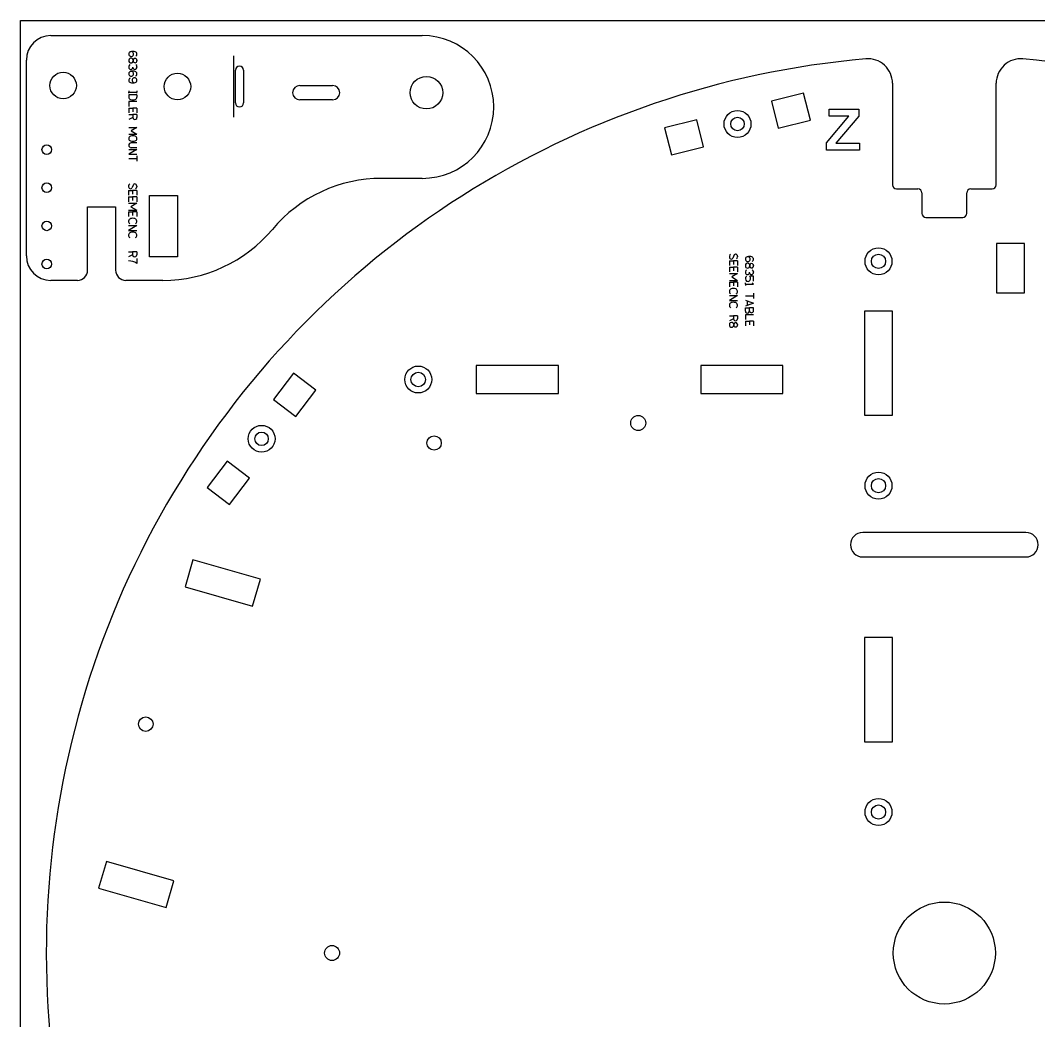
# Model space of a CAD drawing. Header units: inches. Extents: x -1316 to -504, y 751 to 1208.
# Drawn here: x -1316.5 to -1067, y 963.2 to 1208.4 of the extents above; entities that cross this region are included whole.
import ezdxf

# ---------------------------------------------------------------- set-up
doc = ezdxf.new("R2010")
doc.units = ezdxf.units.IN
doc.header["$MEASUREMENT"] = 0
doc.linetypes.add('Continuous2', pattern=[0])
for name, color, linetype in [('68343 AND 68344 CARRIAGE AND ARM PLATE', 1, 'Continuous'), ('68351 TABLE', 1, 'Continuous'), ('68357 Support Panel', 1, 'Continuous'), ('68369 Idler Mount', 1, 'Continuous'), ('STOCK OUTLINE', 1, 'Continuous')]:
    doc.layers.add(name, color=color, linetype=linetype)

msp = doc.modelspace()

# ---------------------------------------------------------------- linework, layer by layer
at = {"layer": '68343 AND 68344 CARRIAGE AND ARM PLATE', "color": 5, "linetype": 'Continuous2', "lineweight": -3, "true_color": 0x0000ff}
for centre in [(-1165.12, 1109.72), (-1240.12, 979.81)]:
    msp.add_circle(centre, 1.84, dxfattribs=at)
at = {"layer": '68351 TABLE', "color": 1, "linetype": 'Continuous2', "lineweight": -3, "true_color": 0xff0000}
for p, q in [((-1102.82, 1193), (-1102.82, 1168.11)), ((-1077.42, 1168.11), (-1077.42, 1193)), ((-1101.82, 1167.11), (-1096.62, 1167.11)), ((-1095.62, 1166.11), (-1095.62, 1161.11)), ((-1084.62, 1161.11), (-1084.62, 1166.11)), ((-1083.62, 1167.11), (-1078.42, 1167.11)), ((-1094.62, 1160.11), (-1085.62, 1160.11))]:
    msp.add_line(p, q, dxfattribs=at)
at = {"layer": '68351 TABLE', "color": 5, "linetype": 'Continuous2', "lineweight": -3, "true_color": 0x0000ff}
for p, q in [((-1124.59, 1190.6), (-1132.45, 1188.64)), ((-1122.93, 1183.94), (-1124.59, 1190.6)), ((-1132.45, 1188.64), (-1130.79, 1181.98)), ((-1150.79, 1184.07), (-1158.65, 1182.11)), ((-1149.13, 1177.41), (-1150.79, 1184.07)), ((-1130.79, 1181.98), (-1122.93, 1183.94)), ((-1158.65, 1182.11), (-1156.99, 1175.45)), ((-1156.99, 1175.45), (-1149.13, 1177.41)), ((-1070.51, 1153.76), (-1077.37, 1153.76)), ((-1077.37, 1153.76), (-1077.37, 1141.66)), ((-1070.51, 1141.66), (-1070.51, 1153.76)), ((-1077.37, 1141.66), (-1070.51, 1141.66)), ((-1102.82, 1137.11), (-1109.68, 1137.11)), ((-1109.68, 1137.11), (-1109.68, 1111.61)), ((-1102.82, 1111.61), (-1102.82, 1137.11)), ((-1184.68, 1123.81), (-1204.78, 1123.81)), ((-1204.78, 1123.81), (-1204.78, 1116.95)), ((-1184.68, 1116.95), (-1184.68, 1123.81)), ((-1129.68, 1123.81), (-1149.78, 1123.81)), ((-1149.78, 1123.81), (-1149.78, 1116.95)), ((-1129.68, 1116.95), (-1129.68, 1123.81)), ((-1249.56, 1121.93), (-1254.43, 1115.46)), ((-1244.08, 1117.8), (-1249.56, 1121.93)), ((-1248.95, 1111.34), (-1244.08, 1117.8)), ((-1254.43, 1115.46), (-1248.95, 1111.34)), ((-1204.78, 1116.95), (-1184.68, 1116.95)), ((-1149.78, 1116.95), (-1129.68, 1116.95)), ((-1109.68, 1111.61), (-1102.82, 1111.61)), ((-1265.81, 1100.37), (-1270.68, 1093.9)), ((-1260.33, 1096.24), (-1265.81, 1100.37)), ((-1265.2, 1089.77), (-1260.33, 1096.24)), ((-1270.68, 1093.9), (-1265.2, 1089.77)), ((-1070.12, 1082.89), (-1110.12, 1082.89)), ((-1274.21, 1076.15), (-1276.1, 1069.55)), ((-1257.68, 1071.41), (-1274.21, 1076.15)), ((-1110.12, 1076.89), (-1070.12, 1076.89)), ((-1259.57, 1064.81), (-1257.68, 1071.41)), ((-1276.1, 1069.55), (-1259.57, 1064.81)), ((-1102.82, 1057.11), (-1109.68, 1057.11)), ((-1109.68, 1057.11), (-1109.68, 1031.61)), ((-1102.82, 1031.61), (-1102.82, 1057.11)), ((-1109.68, 1031.61), (-1102.82, 1031.61)), ((-1295.4, 1002.27), (-1297.29, 995.67)), ((-1278.86, 997.53), (-1295.4, 1002.27)), ((-1297.29, 995.67), (-1280.75, 990.93)), ((-1280.75, 990.93), (-1278.86, 997.53))]:
    msp.add_line(p, q, dxfattribs=at)
at = {"layer": '68351 TABLE', "color": 3, "linetype": 'Continuous2', "lineweight": -3, "true_color": 0x00ff00}
for p, q in [((-1119, 1178.42), (-1113.48, 1184.96)), ((-1118.36, 1186.63), (-1111.05, 1186.63)), ((-1118.36, 1184.96), (-1118.36, 1186.63)), ((-1113.48, 1184.96), (-1118.36, 1184.96)), ((-1111.05, 1184.96), (-1116.68, 1178.29)), ((-1111.05, 1186.63), (-1111.05, 1184.96)), ((-1119, 1176.63), (-1119, 1178.42)), ((-1116.68, 1178.29), (-1110.92, 1178.29)), ((-1110.92, 1178.29), (-1110.92, 1176.63)), ((-1110.92, 1176.63), (-1119, 1176.63)), ((-1138.87, 1148.35), (-1138.87, 1148.22)), ((-1137.8, 1148.35), (-1137.8, 1148.22)), ((-1136.87, 1148.35), (-1136.87, 1148.22)), ((-1138.87, 1146.79), (-1138.87, 1146.66)), ((-1138.87, 1145.16), (-1138.87, 1145.07)), ((-1137.87, 1146.54), (-1137.87, 1146.68)), ((-1136.87, 1145.69), (-1137.76, 1145.69)), ((-1136.87, 1146.76), (-1136.87, 1146.69)), ((-1136.87, 1144.48), (-1136.87, 1145.69)), ((-1138.87, 1143.75), (-1138.87, 1144.04)), ((-1138.87, 1143.75), (-1136.87, 1143.75)), ((-1138.87, 1143.75), (-1138.87, 1143.46)), ((-1136.87, 1143.75), (-1137.16, 1144.04)), ((-1138.87, 1140.88), (-1136.87, 1140.88)), ((-1136.87, 1141.52), (-1136.87, 1140.88)), ((-1136.87, 1140.88), (-1136.87, 1140.24)), ((-1138.87, 1139.84), (-1138.44, 1139.68)), ((-1138.44, 1138.5), (-1138.87, 1138.34)), ((-1138.87, 1137.94), (-1137.87, 1137.94)), ((-1138.87, 1137.17), (-1138.87, 1137.94)), ((-1138.44, 1139.68), (-1138.44, 1138.5)), ((-1138.44, 1139.68), (-1136.87, 1139.09)), ((-1136.87, 1139.09), (-1138.44, 1138.5)), ((-1136.87, 1137.94), (-1137.87, 1137.94)), ((-1137.87, 1137.2), (-1137.87, 1137.94)), ((-1136.87, 1137.25), (-1136.87, 1137.94)), ((-1136.87, 1136.27), (-1138.87, 1136.27)), ((-1138.87, 1136.27), (-1138.87, 1135.09)), ((-1138.87, 1134.69), (-1138.87, 1133.52)), ((-1138.87, 1134.69), (-1137.87, 1134.69)), ((-1137.87, 1134.69), (-1137.87, 1133.78)), ((-1136.87, 1134.69), (-1137.87, 1134.69)), ((-1136.87, 1134.69), (-1136.87, 1133.52))]:
    msp.add_line(p, q, dxfattribs=at)
for centre in [(-1140.79, 1183.02), (-1106.25, 1149.36), (-1219.01, 1120.38), (-1257.38, 1105.85), (-1106.25, 1094.36), (-1106.25, 1014.36)]:
    msp.add_circle(centre, 3.3, dxfattribs=at)
at = {"layer": '68351 TABLE', "color": 5, "linetype": 'Continuous2', "lineweight": -3, "true_color": 0x0000ff}
for centre, radius in [((-1140.79, 1183.02), 1.65), ((-1106.25, 1149.36), 1.75), ((-1219.01, 1120.38), 1.78), ((-1257.38, 1105.85), 1.65), ((-1215.12, 1104.81), 1.75), ((-1106.25, 1094.36), 1.75), ((-1285.75, 1035.91), 1.78), ((-1106.25, 1014.36), 1.75), ((-1090.12, 979.81), 12.5)]:
    msp.add_circle(centre, radius, dxfattribs=at)
at = {"layer": '68351 TABLE', "color": 1, "linetype": 'Continuous2', "lineweight": -3, "true_color": 0xff0000}
for centre, radius, start, end in [((-1090.12, 979.81), 220, 95.0131, 204.9869), ((-1108.82, 1193), 6, 0, 95.0131), ((-1071.42, 1193), 6, 84.9869, 180), ((-1090.12, 979.81), 220, 335.0131, 84.9869), ((-1101.82, 1168.11), 1, 180, 270), ((-1078.42, 1168.11), 1, 270, 0), ((-1096.62, 1166.11), 1, 0, 90), ((-1083.62, 1166.11), 1, 90, 180), ((-1094.62, 1161.11), 1, 180, 270), ((-1085.62, 1161.11), 1, 270, 0)]:
    msp.add_arc(centre, radius, start, end, dxfattribs=at)
at = {"layer": '68351 TABLE', "color": 3, "linetype": 'Continuous2', "lineweight": -3, "true_color": 0x00ff00}
for centre, radius, start, end in [((-1138.27, 1149.88), 0.595, 103.902, 252.098), ((-1138.28, 1149.88), 0.594, 252.2661, 103.7339), ((-1137.91, 1148.75), 1.78, 69.2941, 106.7059), ((-1137.46, 1149.85), 0.595, 299.3075, 72.098), ((-1138.33, 1148.35), 0.536, 124.6857, 180), ((-1138.33, 1148.22), 0.536, 180, 270), ((-1138.33, 1148.35), 0.536, 0, 124.6857), ((-1138.33, 1148.22), 0.536, 270, 0), ((-1137.33, 1148.35), 0.464, 27.5491, 180), ((-1137.33, 1148.22), 0.464, 180, 270), ((-1137.33, 1148.22), 0.464, 270, 360), ((-1137.33, 1148.35), 0.464, 0, 27.5491), ((-1138.29, 1146.79), 0.577, 120.2932, 180.0001), ((-1138.24, 1146.66), 0.631, 180.0001, 221.1859), ((-1138.23, 1145.16), 0.636, 138.8141, 180.016), ((-1138.24, 1145.07), 0.628, 180.016, 240.2552), ((-1138.37, 1146.54), 0.457, 221.1859, 270), ((-1138.23, 1145.16), 0.636, 123.4333, 138.8141), ((-1138.37, 1146.59), 0.504, 270, 354.185), ((-1137.37, 1146.62), 0.504, 189.0881, 270), ((-1138.51, 1145.15), 0.923, 357.8471, 35.5576), ((-1138.34, 1145.12), 0.756, 333.4349, 0), ((-1137.37, 1146.57), 0.457, 270, 318.8141), ((-1137.45, 1146.76), 0.577, 359.9999, 59.7068), ((-1137.5, 1146.69), 0.631, 318.8141, 359.9999), ((-1138.23, 1145.09), 0.652, 240.2551, 303.6901), ((-1138.21, 1145.05), 0.606, 303.6901, 333.4349), ((-1138.37, 1137.17), 0.5, 180, 3.9129), ((-1137.37, 1137.25), 0.5, 185.7176, 360)]:
    msp.add_arc(centre, radius, start, end, dxfattribs=at)
at = {"layer": '68351 TABLE', "color": 5, "linetype": 'Continuous2', "lineweight": -3, "true_color": 0x0000ff}
for centre, start, end in [((-1110.12, 1079.89), 90, 270), ((-1070.12, 1079.89), 270, 90)]:
    msp.add_arc(centre, 3, start, end, dxfattribs=at)
at = {"layer": '68357 Support Panel', "color": 3, "linetype": 'Continuous2', "lineweight": -3, "true_color": 0x00ff00}
for p, q in [((-1142.79, 1150.64), (-1142.79, 1150.44)), ((-1141.62, 1150.91), (-1141.95, 1150.12)), ((-1140.78, 1150.58), (-1140.79, 1150.42)), ((-1142.79, 1149.51), (-1142.79, 1148.34)), ((-1142.79, 1149.51), (-1141.79, 1149.51)), ((-1142.79, 1147.94), (-1142.79, 1146.76)), ((-1142.79, 1147.94), (-1141.79, 1147.94)), ((-1141.79, 1149.51), (-1141.79, 1148.59)), ((-1140.79, 1149.51), (-1141.79, 1149.51)), ((-1141.79, 1147.94), (-1141.79, 1147.02)), ((-1140.79, 1147.94), (-1141.79, 1147.94)), ((-1140.79, 1149.51), (-1140.79, 1148.34)), ((-1140.79, 1147.94), (-1140.79, 1146.76)), ((-1142.79, 1146.36), (-1140.79, 1146.36)), ((-1140.79, 1146.36), (-1142.2, 1145.52)), ((-1142.2, 1145.52), (-1140.79, 1144.68)), ((-1142.79, 1144.68), (-1140.79, 1144.68)), ((-1142.79, 1144.28), (-1142.79, 1143.11)), ((-1142.79, 1144.28), (-1141.79, 1144.28)), ((-1141.79, 1144.28), (-1141.79, 1143.36)), ((-1140.79, 1144.28), (-1141.79, 1144.28)), ((-1140.79, 1144.28), (-1140.79, 1143.11)), ((-1142.79, 1140.94), (-1140.79, 1140.94)), ((-1140.79, 1140.94), (-1142.79, 1139.72)), ((-1142.79, 1139.72), (-1140.79, 1139.72)), ((-1142.79, 1136.01), (-1141.79, 1136.01)), ((-1141.79, 1135.29), (-1142.79, 1134.79)), ((-1141.79, 1136.01), (-1141.79, 1135.29)), ((-1140.79, 1136.01), (-1141.79, 1136.01)), ((-1140.79, 1136.01), (-1140.79, 1135.29)), ((-1142.79, 1133.85), (-1142.79, 1133.72)), ((-1141.71, 1133.85), (-1141.71, 1133.72)), ((-1140.79, 1133.85), (-1140.79, 1133.72))]:
    msp.add_line(p, q, dxfattribs=at)
for centre, radius, start, end in [((-1142.21, 1150.64), 0.577, 120.522, 179.4411), ((-1142.26, 1150.44), 0.526, 179.4411, 267.3507), ((-1142.32, 1150.34), 0.43, 275.1822, 329.3448), ((-1141.25, 1150.69), 0.43, 95.1823, 149.3448), ((-1141.31, 1150.59), 0.526, 359.2985, 87.3507), ((-1141.36, 1150.43), 0.577, 300.522, 359.2985), ((-1142.05, 1141.94), 0.735, 114.3868, 234.32), ((-1141.79, 1140.92), 1.78, 71.2941, 108.7059), ((-1141.52, 1141.94), 0.735, 305.68, 65.6132), ((-1142.05, 1138.55), 0.735, 114.3868, 234.32), ((-1141.79, 1137.54), 1.78, 71.2941, 108.7059), ((-1141.52, 1138.55), 0.735, 305.68, 65.6132), ((-1141.29, 1135.29), 0.5, 179.9912, 360), ((-1142.25, 1133.85), 0.536, 124.6857, 180), ((-1142.25, 1133.72), 0.536, 180, 270), ((-1142.25, 1133.85), 0.536, 0, 124.6857), ((-1142.25, 1133.72), 0.536, 270, 0), ((-1141.25, 1133.85), 0.464, 27.5491, 180), ((-1141.25, 1133.72), 0.464, 180, 270), ((-1141.25, 1133.72), 0.464, 270, 360), ((-1141.25, 1133.85), 0.464, 0, 27.5491)]:
    msp.add_arc(centre, radius, start, end, dxfattribs=at)
at = {"layer": '68369 Idler Mount', "color": 1, "linetype": 'Continuous2', "lineweight": -3, "true_color": 0xff0000}
for p, q in [((-1309, 1204.69), (-1218, 1204.69)), ((-1315, 1150.69), (-1315, 1198.69)), ((-1218, 1169.69), (-1227.92, 1169.69)), ((-1300, 1147.19), (-1300, 1162.69)), ((-1300, 1162.69), (-1293.14, 1162.69)), ((-1293.14, 1162.69), (-1293.14, 1147.19)), ((-1302.5, 1144.69), (-1309, 1144.69)), ((-1281.54, 1144.69), (-1290.64, 1144.69))]:
    msp.add_line(p, q, dxfattribs=at)
at = {"layer": '68369 Idler Mount', "color": 3, "linetype": 'Continuous2', "lineweight": -3, "true_color": 0x00ff00}
for p, q in [((-1289.91, 1198.63), (-1289.91, 1198.5)), ((-1288.84, 1198.63), (-1288.84, 1198.5)), ((-1287.91, 1198.63), (-1287.91, 1198.5)), ((-1264.15, 1184.69), (-1264.15, 1199.69)), ((-1289.91, 1197.07), (-1289.91, 1196.94)), ((-1288.91, 1196.82), (-1288.91, 1196.96)), ((-1287.91, 1197.04), (-1287.91, 1196.97)), ((-1289.91, 1191.13), (-1289.91, 1190.84)), ((-1289.91, 1190.84), (-1287.91, 1190.84)), ((-1289.91, 1190.56), (-1289.91, 1190.84)), ((-1287.91, 1190.16), (-1289.91, 1190.16)), ((-1289.91, 1190.16), (-1289.91, 1189.6)), ((-1287.91, 1191.13), (-1287.91, 1190.84)), ((-1287.91, 1190.56), (-1287.91, 1190.84)), ((-1287.91, 1190.16), (-1287.91, 1189.6)), ((-1287.91, 1188.51), (-1289.91, 1188.51)), ((-1289.91, 1188.51), (-1289.91, 1187.33)), ((-1289.91, 1186.93), (-1289.91, 1185.76)), ((-1289.91, 1186.93), (-1288.91, 1186.93)), ((-1289.91, 1185.36), (-1288.91, 1185.36)), ((-1288.91, 1186.93), (-1288.91, 1186.02)), ((-1287.91, 1186.93), (-1288.91, 1186.93)), ((-1288.91, 1185.36), (-1288.91, 1184.63)), ((-1287.91, 1185.36), (-1288.91, 1185.36)), ((-1287.91, 1186.93), (-1287.91, 1185.76)), ((-1287.91, 1185.36), (-1287.91, 1184.63)), ((-1288.91, 1184.63), (-1289.91, 1184.13)), ((-1289.91, 1182.19), (-1287.91, 1182.19)), ((-1289.91, 1180.51), (-1287.91, 1180.51)), ((-1287.91, 1182.19), (-1289.32, 1181.35)), ((-1289.32, 1181.35), (-1287.91, 1180.51)), ((-1287.91, 1178.37), (-1289.34, 1178.37)), ((-1289.91, 1176.8), (-1287.91, 1176.8)), ((-1287.91, 1176.8), (-1289.91, 1175.58)), ((-1289.91, 1175.58), (-1287.91, 1175.58)), ((-1287.91, 1177.2), (-1289.34, 1177.2)), ((-1287.91, 1175.18), (-1287.91, 1174.54)), ((-1289.91, 1174.54), (-1287.91, 1174.54)), ((-1287.91, 1174.54), (-1287.91, 1173.9)), ((-1289.96, 1167.85), (-1289.96, 1167.65)), ((-1288.79, 1168.11), (-1289.13, 1167.33)), ((-1287.95, 1167.79), (-1287.96, 1167.63)), ((-1289.96, 1166.72), (-1289.96, 1165.55)), ((-1289.96, 1166.72), (-1288.96, 1166.72)), ((-1289.96, 1165.15), (-1289.96, 1163.97)), ((-1289.96, 1165.15), (-1288.96, 1165.15)), ((-1288.96, 1166.72), (-1288.96, 1165.8)), ((-1287.96, 1166.72), (-1288.96, 1166.72)), ((-1288.96, 1165.15), (-1288.96, 1164.23)), ((-1287.96, 1165.15), (-1288.96, 1165.15)), ((-1287.96, 1166.72), (-1287.96, 1165.55)), ((-1287.96, 1165.15), (-1287.96, 1163.97)), ((-1289.96, 1163.57), (-1287.96, 1163.57)), ((-1287.96, 1163.57), (-1289.37, 1162.73)), ((-1289.37, 1162.73), (-1287.96, 1161.89)), ((-1289.96, 1161.89), (-1287.96, 1161.89)), ((-1289.96, 1161.49), (-1289.96, 1160.31)), ((-1289.96, 1161.49), (-1288.96, 1161.49)), ((-1288.96, 1161.49), (-1288.96, 1160.57)), ((-1287.96, 1161.49), (-1288.96, 1161.49)), ((-1287.96, 1161.49), (-1287.96, 1160.31)), ((-1289.96, 1158.15), (-1287.96, 1158.15)), ((-1287.96, 1158.15), (-1289.96, 1156.93)), ((-1289.96, 1156.93), (-1287.96, 1156.93)), ((-1289.96, 1151.68), (-1288.96, 1151.68)), ((-1288.96, 1150.95), (-1289.96, 1150.45)), ((-1288.96, 1151.68), (-1288.96, 1150.95)), ((-1287.96, 1151.68), (-1288.96, 1151.68)), ((-1287.96, 1151.68), (-1287.96, 1150.95)), ((-1287.96, 1150.05), (-1287.96, 1148.85))]:
    msp.add_line(p, q, dxfattribs=at)
at = {"layer": '68369 Idler Mount', "color": 5, "linetype": 'Continuous2', "lineweight": -3, "true_color": 0x0000ff}
for p, q in [((-1263.8, 1188.19), (-1263.8, 1196.19)), ((-1261.8, 1196.19), (-1261.8, 1188.19)), ((-1248, 1192.47), (-1240, 1192.47)), ((-1240, 1188.92), (-1248, 1188.92)), ((-1284.86, 1150.49), (-1284.86, 1165.49)), ((-1284.86, 1165.49), (-1278, 1165.49)), ((-1278, 1165.49), (-1278, 1150.49)), ((-1278, 1150.49), (-1284.86, 1150.49))]:
    msp.add_line(p, q, dxfattribs=at)
for centre, radius in [((-1306, 1192.44), 3.25), ((-1278, 1192.19), 3.25), ((-1217, 1190.69), 3.99), ((-1310, 1176.73), 1.18), ((-1310, 1167.39), 1.18), ((-1310, 1158.04), 1.18), ((-1310, 1148.69), 1.18)]:
    msp.add_circle(centre, radius, dxfattribs=at)
at = {"layer": '68369 Idler Mount', "color": 1, "linetype": 'Continuous2', "lineweight": -3, "true_color": 0xff0000}
for centre, radius, start, end in [((-1309, 1198.69), 6, 90, 180), ((-1218, 1187.19), 17.5, 270, 90), ((-1227.92, 1134.69), 35, 90, 139.9948), ((-1281.54, 1179.69), 35, 270, 319.9948), ((-1309, 1150.69), 6, 180, 270), ((-1302.5, 1147.19), 2.5, 270, 360), ((-1290.64, 1147.19), 2.5, 180, 270)]:
    msp.add_arc(centre, radius, start, end, dxfattribs=at)
at = {"layer": '68369 Idler Mount', "color": 3, "linetype": 'Continuous2', "lineweight": -3, "true_color": 0x00ff00}
for centre, radius, start, end in [((-1289.31, 1200.16), 0.595, 103.902, 252.098), ((-1289.32, 1200.16), 0.594, 252.2661, 103.7339), ((-1288.94, 1199.03), 1.78, 69.2941, 106.7059), ((-1288.5, 1200.13), 0.595, 299.3075, 72.098), ((-1289.37, 1198.63), 0.536, 124.6857, 180), ((-1289.37, 1198.5), 0.536, 180, 270), ((-1289.33, 1197.07), 0.577, 120.2932, 180.0001), ((-1289.37, 1198.63), 0.536, 0, 124.6857), ((-1289.37, 1198.5), 0.536, 270, 0), ((-1288.37, 1198.63), 0.464, 27.5491, 180), ((-1288.37, 1198.5), 0.464, 180, 270), ((-1288.37, 1198.5), 0.464, 270, 0), ((-1288.48, 1197.04), 0.577, 359.9999, 59.7068), ((-1288.37, 1198.63), 0.464, 0, 27.5491), ((-1289.28, 1196.94), 0.631, 180.0001, 221.1859), ((-1289.31, 1195.31), 0.595, 103.902, 252.098), ((-1289.41, 1196.82), 0.457, 221.1859, 270), ((-1289.32, 1195.31), 0.594, 252.2661, 103.7339), ((-1288.94, 1194.18), 1.78, 69.2941, 106.7059), ((-1289.41, 1196.87), 0.504, 270, 354.185), ((-1288.41, 1196.9), 0.504, 189.0881, 270), ((-1288.41, 1196.85), 0.457, 270, 318.8141), ((-1288.5, 1195.29), 0.595, 299.3075, 72.098), ((-1288.54, 1196.97), 0.631, 318.8141, 359.9999), ((-1289.32, 1193.75), 0.595, 119.3075, 252.098), ((-1288.87, 1194.86), 1.78, 249.2941, 286.7059), ((-1288.5, 1193.73), 0.594, 72.2661, 283.7339), ((-1288.5, 1193.73), 0.595, 283.902, 72.098), ((-1289.18, 1189.67), 0.735, 185.3825, 245.6132), ((-1288.91, 1190.69), 1.78, 251.2941, 288.7059), ((-1288.64, 1189.67), 0.735, 294.3868, 354.6174), ((-1288.41, 1184.63), 0.5, 179.9912, 360), ((-1289.32, 1179.44), 0.595, 105.902, 254.098), ((-1288.91, 1178.32), 1.78, 71.2941, 108.7059), ((-1288.5, 1179.44), 0.595, 285.902, 74.098), ((-1289.34, 1177.79), 0.586, 90, 270), ((-1288.91, 1180.56), 1.78, 251.2941, 288.7059), ((-1289.38, 1167.85), 0.577, 120.522, 179.4411), ((-1289.43, 1167.64), 0.526, 179.4411, 267.3507), ((-1288.42, 1167.9), 0.43, 95.1823, 149.3448), ((-1288.48, 1167.8), 0.526, 359.2985, 87.3507), ((-1288.53, 1167.64), 0.577, 300.522, 359.2985), ((-1289.5, 1167.55), 0.43, 275.1822, 329.3448), ((-1289.22, 1159.15), 0.735, 114.3868, 234.32), ((-1288.96, 1158.13), 1.78, 71.2941, 108.7059), ((-1288.69, 1159.15), 0.735, 305.68, 65.6132), ((-1289.22, 1155.76), 0.735, 114.3868, 234.32), ((-1288.96, 1154.75), 1.78, 71.2941, 108.7059), ((-1288.69, 1155.76), 0.735, 305.68, 65.6132), ((-1288.46, 1150.95), 0.5, 179.9912, 360), ((-1289.96, 1145.82), 3.63, 56.6069, 89.9947)]:
    msp.add_arc(centre, radius, start, end, dxfattribs=at)
at = {"layer": '68369 Idler Mount', "color": 5, "linetype": 'Continuous2', "lineweight": -3, "true_color": 0x0000ff}
for centre, radius, start, end in [((-1262.8, 1196.19), 1, 0, 180), ((-1248, 1190.69), 1.77, 90, 270), ((-1240, 1190.69), 1.77, 270, 90), ((-1262.8, 1188.19), 1, 180, 0)]:
    msp.add_arc(centre, radius, start, end, dxfattribs=at)
at = {"layer": 'STOCK OUTLINE', "color": 2, "linetype": 'Continuous2', "lineweight": -3, "true_color": 0xffff00}
for p, q in [((-1316.47, 1208.41), (-503.67, 1208.41)), ((-1316.47, 751.21), (-1316.47, 1208.41))]:
    msp.add_line(p, q, dxfattribs=at)

doc.saveas('drawing.dxf')
